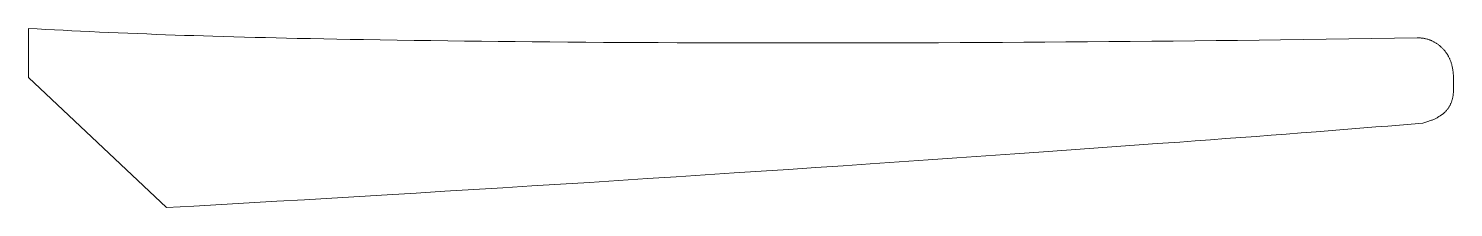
# Model space of a CAD drawing. Header units: millimetres. Extents: x 117.4 to 189.6, y 118.4 to 127.6.
import ezdxf

# ---------------------------------------------------------------- set-up
doc = ezdxf.new("R2010")
doc.units = ezdxf.units.MM
doc.layers.add('Geometries', color=7, linetype='Continuous')

msp = doc.modelspace()

# ---------------------------------------------------------------- linework, layer by layer
at = {"layer": 'Geometries', "linetype": 'Continuous', "lineweight": 15}
for p, q in [((117.374, 127.552), (117.374, 125.058)), ((117.374, 125.058), (124.363, 118.448))]:
    msp.add_line(p, q, dxfattribs=at)
at = {"layer": 'Geometries', "linetype": 'Continuous', "lineweight": 15, "flags": 128}
for points in [[(187.781, 127.074), (186.626, 127.055), (185.472, 127.038), (184.318, 127.021), (183.164, 127.004), (182.01, 126.988), (180.856, 126.973), (179.768, 126.959), (178.68, 126.946), (177.591, 126.934), (176.503, 126.922), (175.415, 126.91), (174.327, 126.9), (173.238, 126.889), (172.15, 126.88), (171.062, 126.871), (169.974, 126.863), (168.905, 126.855), (167.836, 126.848), (166.767, 126.842), (165.698, 126.836), (164.61, 126.831), (163.522, 126.826), (162.434, 126.822), (161.345, 126.819), (160.257, 126.817), (159.188, 126.815), (158.119, 126.814), (157.051, 126.813), (155.982, 126.813), (155.027, 126.814), (154.073, 126.815), (153.119, 126.817), (152.165, 126.819), (151.21, 126.822), (150.256, 126.825), (149.302, 126.829), (148.347, 126.834), (147.441, 126.839), (146.534, 126.845), (145.627, 126.851), (144.72, 126.858), (143.813, 126.865), (142.906, 126.873), (142.051, 126.881), (141.196, 126.89), (140.341, 126.9), (139.486, 126.91), (138.631, 126.92), (137.776, 126.932), (136.921, 126.944), (136.066, 126.956), (135.211, 126.97), (134.356, 126.984), (133.684, 126.996), (133.013, 127.008), (132.341, 127.021), (131.669, 127.034), (130.997, 127.048), (130.463, 127.06), (129.929, 127.072), (129.394, 127.084), (128.86, 127.098), (128.326, 127.111), (127.792, 127.126), (127.257, 127.141), (126.723, 127.156), (126.243, 127.17), (125.764, 127.185), (125.284, 127.201), (124.805, 127.217), (124.325, 127.234), (123.845, 127.251), (123.366, 127.269), (122.886, 127.288), (122.407, 127.307), (121.927, 127.327), (121.448, 127.347), (120.969, 127.368), (120.489, 127.39), (120.01, 127.413), (119.571, 127.435), (119.131, 127.457), (118.692, 127.479), (118.253, 127.503), (117.813, 127.527), (117.374, 127.552)], [(189.623, 124.503), (189.623, 124.567), (189.623, 124.63), (189.624, 124.694), (189.625, 124.757), (189.625, 124.821), (189.626, 124.871), (189.626, 124.92), (189.626, 124.97), (189.625, 125.02), (189.624, 125.07), (189.623, 125.111), (189.621, 125.153), (189.619, 125.194), (189.616, 125.236), (189.613, 125.277), (189.609, 125.318), (189.605, 125.357), (189.6, 125.396), (189.595, 125.435), (189.589, 125.473), (189.582, 125.512), (189.575, 125.553), (189.566, 125.593), (189.557, 125.634), (189.547, 125.674), (189.536, 125.714), (189.524, 125.754), (189.513, 125.792), (189.5, 125.829), (189.487, 125.866), (189.474, 125.903), (189.459, 125.939), (189.447, 125.969), (189.434, 125.999), (189.42, 126.029), (189.407, 126.058), (189.392, 126.088), (189.377, 126.117), (189.363, 126.144), (189.348, 126.171), (189.332, 126.197), (189.316, 126.223), (189.3, 126.249), (189.281, 126.279), (189.261, 126.308), (189.241, 126.337), (189.22, 126.366), (189.198, 126.394), (189.176, 126.422), (189.153, 126.449), (189.13, 126.476), (189.105, 126.503), (189.08, 126.53), (189.054, 126.557), (189.027, 126.583), (189.001, 126.608), (188.973, 126.633), (188.945, 126.658), (188.916, 126.681), (188.888, 126.704), (188.858, 126.727), (188.828, 126.749), (188.798, 126.77), (188.769, 126.79), (188.739, 126.809), (188.709, 126.827), (188.679, 126.844), (188.649, 126.861), (188.621, 126.876), (188.593, 126.891), (188.564, 126.905), (188.535, 126.918), (188.506, 126.931), (188.477, 126.943), (188.448, 126.954), (188.419, 126.965), (188.39, 126.976), (188.355, 126.988), (188.319, 126.999), (188.284, 127.009), (188.248, 127.019), (188.212, 127.028), (188.176, 127.036), (188.139, 127.043), (188.103, 127.049), (188.066, 127.055), (188.029, 127.06), (187.992, 127.065), (187.955, 127.068), (187.92, 127.071), (187.885, 127.072), (187.85, 127.074), (187.816, 127.074), (187.781, 127.074)], [(188.077, 122.744), (188.126, 122.757), (188.175, 122.771), (188.223, 122.786), (188.272, 122.801), (188.32, 122.816), (188.367, 122.832), (188.414, 122.848), (188.461, 122.866), (188.507, 122.883), (188.544, 122.898), (188.581, 122.914), (188.617, 122.929), (188.654, 122.946), (188.69, 122.963), (188.725, 122.98), (188.76, 122.997), (188.795, 123.016), (188.83, 123.034), (188.859, 123.051), (188.887, 123.068), (188.916, 123.085), (188.944, 123.103), (188.972, 123.121), (188.999, 123.14), (189.025, 123.158), (189.05, 123.177), (189.074, 123.196), (189.099, 123.215), (189.123, 123.235), (189.146, 123.256), (189.169, 123.277), (189.192, 123.298), (189.214, 123.32), (189.235, 123.343), (189.256, 123.366), (189.276, 123.389), (189.296, 123.412), (189.315, 123.436), (189.335, 123.463), (189.354, 123.49), (189.373, 123.517), (189.391, 123.545), (189.408, 123.573), (189.425, 123.602), (189.44, 123.629), (189.455, 123.657), (189.469, 123.685), (189.482, 123.713), (189.495, 123.742), (189.507, 123.771), (189.519, 123.8), (189.529, 123.829), (189.539, 123.858), (189.549, 123.888), (189.558, 123.918), (189.566, 123.947), (189.573, 123.977), (189.58, 124.007), (189.586, 124.037), (189.592, 124.068), (189.597, 124.099), (189.602, 124.13), (189.606, 124.161), (189.61, 124.191), (189.613, 124.222), (189.616, 124.253), (189.618, 124.283), (189.62, 124.32), (189.622, 124.357), (189.623, 124.393), (189.624, 124.43), (189.624, 124.467), (189.623, 124.503)], [(124.363, 118.448), (125.763, 118.527), (127.163, 118.606), (128.562, 118.686), (129.962, 118.767), (131.361, 118.848), (132.761, 118.93), (134.16, 119.013), (135.559, 119.097), (137.025, 119.185), (138.491, 119.274), (139.957, 119.364), (141.423, 119.454), (142.889, 119.546), (144.355, 119.638), (145.82, 119.73), (147.286, 119.824), (148.751, 119.918), (150.217, 120.013), (151.682, 120.109), (153.148, 120.206), (154.529, 120.297), (155.911, 120.39), (157.293, 120.483), (158.674, 120.577), (160.056, 120.671), (161.521, 120.772), (162.986, 120.873), (164.451, 120.975), (165.916, 121.078), (167.381, 121.181), (168.846, 121.284), (169.997, 121.366), (171.148, 121.448), (172.299, 121.53), (173.45, 121.613), (174.601, 121.696), (175.752, 121.779), (176.525, 121.836), (177.298, 121.893), (178.072, 121.95), (178.845, 122.008), (179.618, 122.066), (180.378, 122.123), (181.137, 122.181), (181.896, 122.24), (182.656, 122.299), (183.263, 122.347), (183.87, 122.396), (184.478, 122.444), (185.085, 122.494), (185.692, 122.543), (186.288, 122.593), (186.885, 122.643), (187.481, 122.693), (188.077, 122.744)]]:
    msp.add_lwpolyline(points, dxfattribs=at)

doc.saveas('drawing.dxf')
